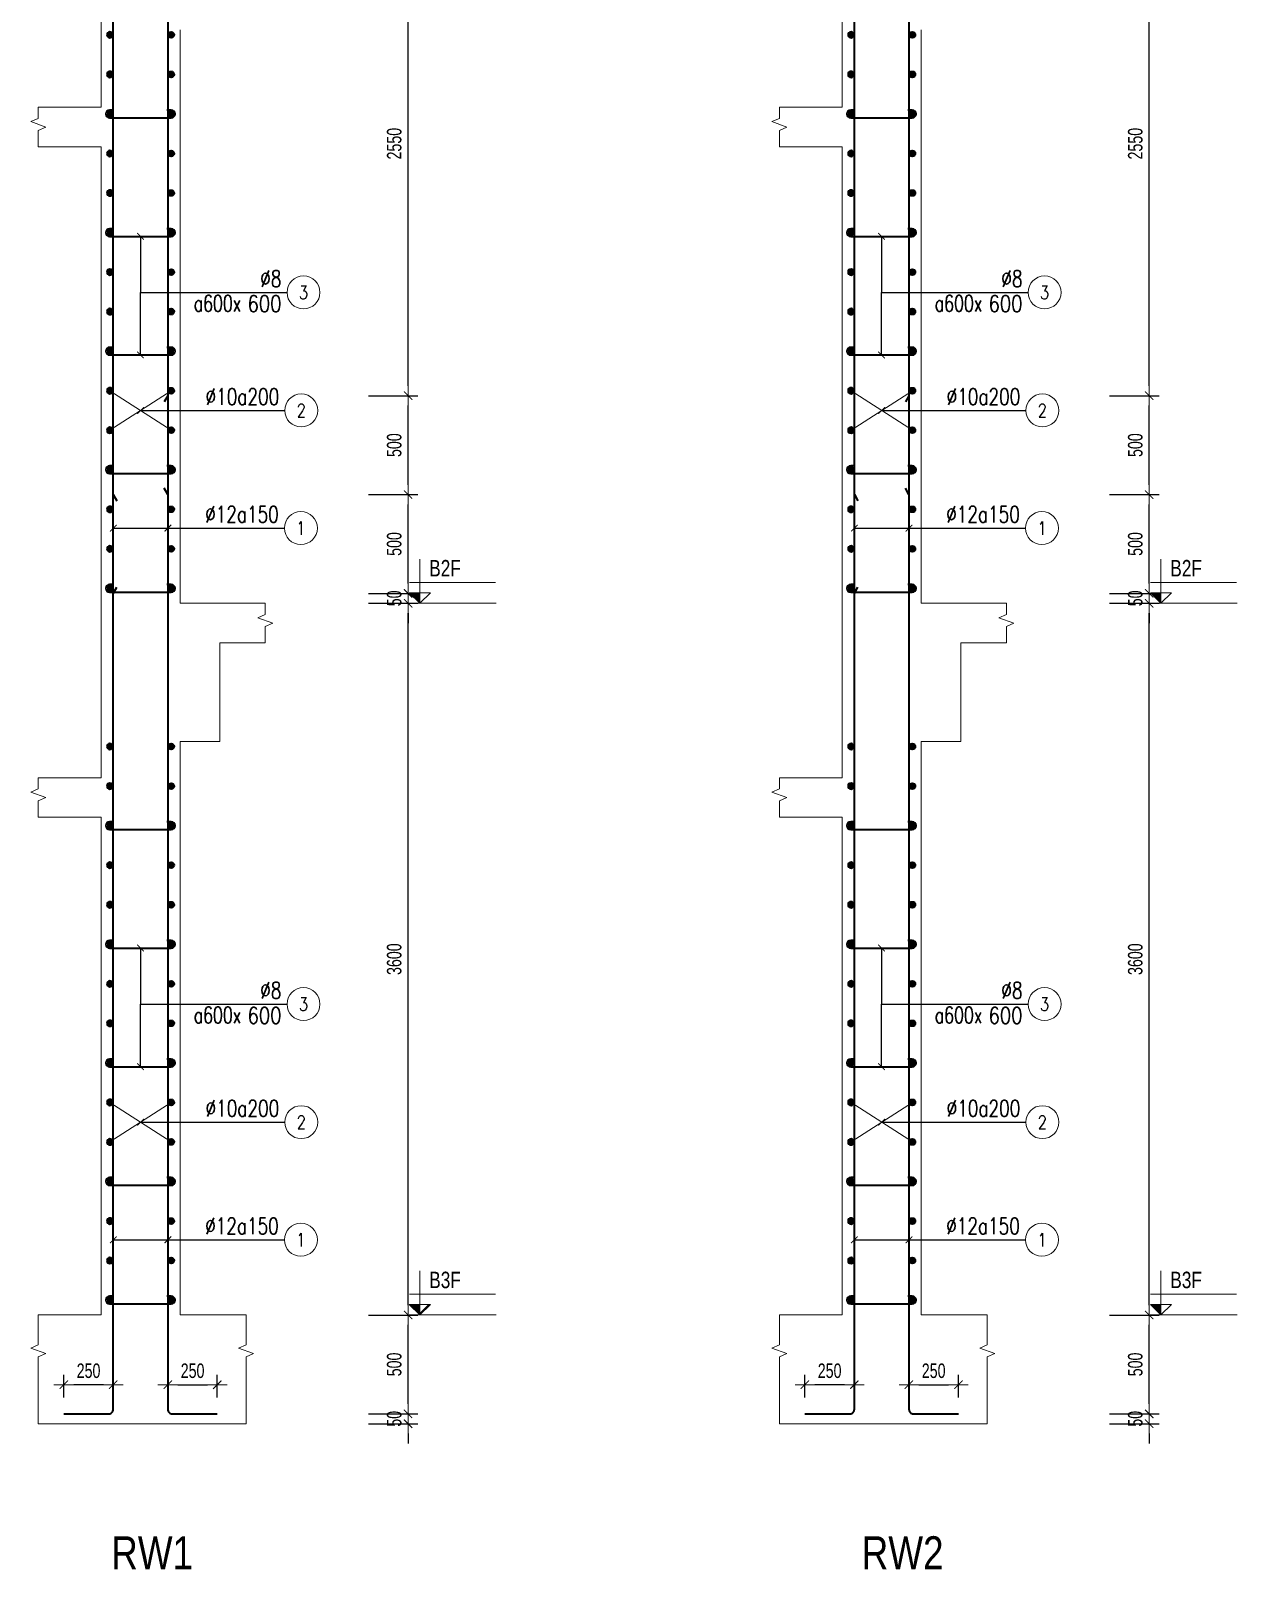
# Model space of a CAD drawing. Header units: millimetres. Extents: x -172050 to 1089997, y 452920 to 1051687.
# Drawn here: x 662616 to 680915, y 487843 to 511189 of the extents above; entities that cross this region are included whole.
import ezdxf
from ezdxf.enums import TextEntityAlignment as Align

# ---------------------------------------------------------------- set-up
doc = ezdxf.new("R2010")
doc.units = ezdxf.units.MM
doc.header["$MEASUREMENT"] = 0
doc.layers.get('Defpoints').update_dxf_attribs({"color": 151, "lineweight": 9})
for name, color, linetype, lineweight in [('NDC_S_ANNO', 7, 'Continuous', 20), ('NDC_S_BREAK-LINE', 1, 'Continuous', 15), ('NDC_S_CONTINUOUS', 3, 'Continuous', 20), ('NDC_S_DIM', 1, 'Continuous', 15), ('NDC_S_ENG TITLE', 3, 'Continuous', 20), ('NDC_S_LEADER', 1, 'Continuous', 15), ('NDC_S_REBAR', 4, 'Continuous', 35), ('NDC_S_TEXT SYMBOL', 7, 'Continuous', 20), ('NDC_S_VN TEXT', 7, 'Continuous', 20), ('NDC_S_VN TITLE', 6, 'Continuous', 35)]:
    doc.layers.add(name, color=color, linetype=linetype, lineweight=lineweight)
doc.styles.add('NDC_ANNO', font='', dxfattribs={"width": 0.8})
doc.styles.add('NDC_DIM', font='', dxfattribs={"width": 0.75})
doc.styles.add('NDC_EN TXT', font='romans.shx', dxfattribs={"width": 0.8})
doc.styles.add('NDC_VIE TXT', font='arial.ttf', dxfattribs={"width": 0.8})
doc.styles.add('ROMANS', font='romans', dxfattribs={"width": 0.75, "bigfont": 'vns'})
doc.styles.get('NDC_ANNO').set_extended_font_data('Dotum')
doc.styles.get('NDC_DIM').set_extended_font_data('Dotum')
doc.dimstyles.new('NDC_dim_100', dxfattribs={"dimscale": 100, "dimtxt": 2.2, "dimasz": 1.5, "dimexe": 1.5, "dimexo": 2.5, "dimgap": 1, "dimtad": 1, "dimdec": 0, "dimzin": 0, "dimdsep": 46, "dimtxsty": 'NDC_DIM', "dimblk": 'DIMMARK', "dimcen": 0.09, "dimdle": 1.2, "dimclrd": 1, "dimclre": 1, "dimclrt": 3, "dimadec": 0, "dimazin": 0, "dimtfac": 1, "dimtdec": 0, "dimtix": 1, "dimtofl": 0, "dimtmove": 0, "dimatfit": 3, "dimfxl": 6, "dimfxlon": 1, "dimtolj": 1, "dimtzin": 0, "dimarcsym": 0})
doc.dimstyles.new('NDC_dim_100_sc3', dxfattribs={"dimscale": 100, "dimtxt": 2.2, "dimasz": 1.5, "dimexe": 1.5, "dimexo": 2.5, "dimgap": 1, "dimtad": 1, "dimdec": 0, "dimlfac": 0.333333, "dimzin": 0, "dimdsep": 46, "dimtxsty": 'NDC_DIM', "dimblk": 'DIMMARK', "dimcen": 0.09, "dimdle": 1.2, "dimclrd": 1, "dimclre": 1, "dimclrt": 3, "dimadec": 0, "dimazin": 0, "dimtfac": 1, "dimtdec": 0, "dimtix": 1, "dimtofl": 0, "dimtmove": 0, "dimatfit": 3, "dimfxl": 6, "dimfxlon": 1, "dimtolj": 1, "dimtzin": 0, "dimarcsym": 0})

# ---------------------------------------------------------------- blocks, each defined once
blk = doc.blocks.new('DIMMARK')
at = {"layer": 'NDC_S_DIM', "color": 1}
blk.add_line((-1.5, 0), (1, 0), dxfattribs=at)
at = {"layer": 'NDC_S_DIM', "color": 2, "const_width": 0.1}
blk.add_lwpolyline([(-0.42, -0.42), (0.42, 0.42)], dxfattribs=at)
blk = doc.blocks.new('*D654')
at = {"layer": 'Defpoints', "color": 0, "transparency": 16777216}
for p in [(666172, 502501), (668339, 502501), (666322, 491701)]:
    blk.add_point(p, dxfattribs=at)
at = {"layer": 'NDC_S_DIM', "color": 1, "lineweight": -2, "transparency": 16777216}
for p, q in [((667739, 502501), (668489, 502501)), ((668339, 491851), (668339, 502351)), ((667739, 491701), (668489, 491701))]:
    blk.add_line(p, q, dxfattribs=at)
at = {"layer": 'NDC_S_DIM', "color": 1, "lineweight": -2, "transparency": 16777216, "xscale": 150, "yscale": 150, "zscale": 150}
for p, rotation in [((668339, 502501), 90), ((668339, 491701), 270)]:
    blk.add_blockref('DIMMARK', p, dxfattribs=dict(at, rotation=rotation))
at = {"layer": 'NDC_S_DIM', "color": 3, "transparency": 16777216, "insert": (668129, 497101), "char_height": 220, "attachment_point": 5, "rotation": 90, "style": 'NDC_DIM'}
blk.add_mtext('\\A1;3600', dxfattribs=at)
blk = doc.blocks.new('*D655')
at = {"layer": 'Defpoints', "color": 0, "transparency": 16777216}
for p in [(666322, 504151), (668339, 504151), (666172, 502651)]:
    blk.add_point(p, dxfattribs=at)
at = {"layer": 'NDC_S_DIM', "color": 1, "lineweight": -2, "transparency": 16777216}
for p, q in [((667739, 504151), (668489, 504151)), ((668339, 502801), (668339, 504001)), ((667739, 502651), (668489, 502651))]:
    blk.add_line(p, q, dxfattribs=at)
at = {"layer": 'NDC_S_DIM', "color": 1, "lineweight": -2, "transparency": 16777216, "xscale": 150, "yscale": 150, "zscale": 150}
for p, rotation in [((668339, 504151), 90), ((668339, 502651), 270)]:
    blk.add_blockref('DIMMARK', p, dxfattribs=dict(at, rotation=rotation))
at = {"layer": 'NDC_S_DIM', "color": 3, "transparency": 16777216, "insert": (668129, 503401), "char_height": 220, "attachment_point": 5, "rotation": 90, "style": 'NDC_DIM'}
blk.add_mtext('\\A1;500', dxfattribs=at)
blk = doc.blocks.new('*D660')
at = {"layer": 'Defpoints', "color": 0, "transparency": 16777216}
for p in [(666322, 491701), (668339, 491701), (666322, 490201)]:
    blk.add_point(p, dxfattribs=at)
at = {"layer": 'NDC_S_DIM', "color": 1, "lineweight": -2, "transparency": 16777216}
for p, q in [((667739, 491701), (668489, 491701)), ((668339, 490351), (668339, 491551)), ((667739, 490201), (668489, 490201))]:
    blk.add_line(p, q, dxfattribs=at)
at = {"layer": 'NDC_S_DIM', "color": 1, "lineweight": -2, "transparency": 16777216, "xscale": 150, "yscale": 150, "zscale": 150}
for p, rotation in [((668339, 491701), 90), ((668339, 490201), 270)]:
    blk.add_blockref('DIMMARK', p, dxfattribs=dict(at, rotation=rotation))
at = {"layer": 'NDC_S_DIM', "color": 3, "transparency": 16777216, "insert": (668129, 490951), "char_height": 220, "attachment_point": 5, "rotation": 90, "style": 'NDC_DIM'}
blk.add_mtext('\\A1;500', dxfattribs=at)
blk = doc.blocks.new('*D661')
at = {"layer": 'Defpoints', "color": 0, "transparency": 16777216}
for p in [(665445, 490644), (664695, 490201), (665445, 490201)]:
    blk.add_point(p, dxfattribs=at)
at = {"layer": 'NDC_S_DIM', "color": 1, "lineweight": -2, "transparency": 16777216}
for p, q in [((664695, 490451), (664695, 490794)), ((665445, 490451), (665445, 490794)), ((664845, 490644), (665295, 490644))]:
    blk.add_line(p, q, dxfattribs=at)
at = {"layer": 'NDC_S_DIM', "color": 1, "lineweight": -2, "transparency": 16777216, "xscale": 150, "yscale": 150, "zscale": 150, "rotation": 180}
blk.add_blockref('DIMMARK', (664695, 490644), dxfattribs=at)
at = {"layer": 'NDC_S_DIM', "color": 1, "lineweight": -2, "transparency": 16777216, "xscale": 150, "yscale": 150, "zscale": 150}
blk.add_blockref('DIMMARK', (665445, 490644), dxfattribs=at)
at = {"layer": 'NDC_S_DIM', "color": 3, "transparency": 16777216, "insert": (665070, 490854), "char_height": 220, "attachment_point": 5, "style": 'NDC_DIM'}
blk.add_mtext('\\A1;250', dxfattribs=at)
blk = doc.blocks.new('*D662')
at = {"layer": 'Defpoints', "color": 0, "transparency": 16777216}
for p in [(663117, 490644), (663117, 490201), (663867, 490201)]:
    blk.add_point(p, dxfattribs=at)
at = {"layer": 'NDC_S_DIM', "color": 1, "lineweight": -2, "transparency": 16777216}
for p, q in [((663117, 490451), (663117, 490794)), ((663867, 490451), (663867, 490794)), ((663717, 490644), (663267, 490644))]:
    blk.add_line(p, q, dxfattribs=at)
at = {"layer": 'NDC_S_DIM', "color": 1, "lineweight": -2, "transparency": 16777216, "xscale": 150, "yscale": 150, "zscale": 150, "rotation": 180}
blk.add_blockref('DIMMARK', (663117, 490644), dxfattribs=at)
at = {"layer": 'NDC_S_DIM', "color": 1, "lineweight": -2, "transparency": 16777216, "xscale": 150, "yscale": 150, "zscale": 150}
blk.add_blockref('DIMMARK', (663867, 490644), dxfattribs=at)
at = {"layer": 'NDC_S_DIM', "color": 3, "transparency": 16777216, "insert": (663492, 490854), "char_height": 220, "attachment_point": 5, "style": 'NDC_DIM'}
blk.add_mtext('\\A1;250', dxfattribs=at)
blk = doc.blocks.new('*D648')
at = {"layer": 'Defpoints', "color": 0, "transparency": 16777216}
for p in [(666322, 505651), (668339, 505651), (666322, 504151)]:
    blk.add_point(p, dxfattribs=at)
at = {"layer": 'NDC_S_DIM', "color": 1, "lineweight": -2, "transparency": 16777216}
for p, q in [((667739, 505651), (668489, 505651)), ((668339, 504301), (668339, 505501)), ((667739, 504151), (668489, 504151))]:
    blk.add_line(p, q, dxfattribs=at)
at = {"layer": 'NDC_S_DIM', "color": 1, "lineweight": -2, "transparency": 16777216, "xscale": 150, "yscale": 150, "zscale": 150}
for p, rotation in [((668339, 505651), 90), ((668339, 504151), 270)]:
    blk.add_blockref('DIMMARK', p, dxfattribs=dict(at, rotation=rotation))
at = {"layer": 'NDC_S_DIM', "color": 3, "transparency": 16777216, "insert": (668129, 504901), "char_height": 220, "attachment_point": 5, "rotation": 90, "style": 'NDC_DIM'}
blk.add_mtext('\\A1;500', dxfattribs=at)
blk = doc.blocks.new('*D649')
at = {"layer": 'Defpoints', "color": 0, "transparency": 16777216}
for p in [(666172, 513301), (668339, 513301), (666322, 505651)]:
    blk.add_point(p, dxfattribs=at)
at = {"layer": 'NDC_S_DIM', "color": 1, "lineweight": -2, "transparency": 16777216}
for p, q in [((667739, 513301), (668489, 513301)), ((668339, 505801), (668339, 513151)), ((667739, 505651), (668489, 505651))]:
    blk.add_line(p, q, dxfattribs=at)
at = {"layer": 'NDC_S_DIM', "color": 1, "lineweight": -2, "transparency": 16777216, "xscale": 150, "yscale": 150, "zscale": 150}
for p, rotation in [((668339, 513301), 90), ((668339, 505651), 270)]:
    blk.add_blockref('DIMMARK', p, dxfattribs=dict(at, rotation=rotation))
at = {"layer": 'NDC_S_DIM', "color": 3, "transparency": 16777216, "insert": (668129, 509476), "char_height": 220, "attachment_point": 5, "rotation": 90, "style": 'NDC_DIM'}
blk.add_mtext('\\A1;2550', dxfattribs=at)
blk = doc.blocks.new('*D650')
at = {"layer": 'Defpoints', "color": 0, "transparency": 16777216}
for p in [(666172, 502651), (668339, 502651), (666172, 502501)]:
    blk.add_point(p, dxfattribs=at)
at = {"layer": 'NDC_S_DIM', "color": 1, "lineweight": -2, "transparency": 16777216}
for p, q in [((668339, 502801), (668339, 502951)), ((667739, 502651), (668489, 502651)), ((667739, 502501), (668489, 502501)), ((668339, 502351), (668339, 502201))]:
    blk.add_line(p, q, dxfattribs=at)
at = {"layer": 'NDC_S_DIM', "color": 1, "lineweight": -2, "transparency": 16777216, "xscale": 150, "yscale": 150, "zscale": 150}
for p, rotation in [((668339, 502651), 270), ((668339, 502501), 90)]:
    blk.add_blockref('DIMMARK', p, dxfattribs=dict(at, rotation=rotation))
at = {"layer": 'NDC_S_DIM', "color": 3, "transparency": 16777216, "insert": (668129, 502576), "char_height": 220, "attachment_point": 5, "rotation": 90, "style": 'NDC_DIM'}
blk.add_mtext('\\A1;50', dxfattribs=at)
blk = doc.blocks.new('*D651')
at = {"layer": 'Defpoints', "color": 0, "transparency": 16777216}
for p in [(666322, 490201), (666322, 490051), (668339, 490201)]:
    blk.add_point(p, dxfattribs=at)
at = {"layer": 'NDC_S_DIM', "color": 1, "lineweight": -2, "transparency": 16777216}
for p, q in [((668339, 490351), (668339, 490501)), ((667739, 490201), (668489, 490201)), ((667739, 490051), (668489, 490051)), ((668339, 489901), (668339, 489751))]:
    blk.add_line(p, q, dxfattribs=at)
at = {"layer": 'NDC_S_DIM', "color": 1, "lineweight": -2, "transparency": 16777216, "xscale": 150, "yscale": 150, "zscale": 150}
for p, rotation in [((668339, 490201), 270), ((668339, 490051), 90)]:
    blk.add_blockref('DIMMARK', p, dxfattribs=dict(at, rotation=rotation))
at = {"layer": 'NDC_S_DIM', "color": 3, "transparency": 16777216, "insert": (668129, 490126), "char_height": 220, "attachment_point": 5, "rotation": 90, "style": 'NDC_DIM'}
blk.add_mtext('\\A1;50', dxfattribs=at)
blk = doc.blocks.new('kata_block_CT')
at = {"layer": 'NDC_S_ANNO'}
blk.add_hatch(color=3, dxfattribs=at).paths.add_polyline_path([(0, 1.6), (-1.61, 1.6), (0, 0)])
at = {"layer": 'NDC_S_ANNO', "ltscale": 50}
h = blk.add_hatch(dxfattribs=at)
h.set_pattern_fill('ANSI31', color=256, scale=1.406251, style=0)
h.set_pattern_definition([(45, (0, 5e-12), (-3.157, 3.157), [])])
h.paths.add_polyline_path([(0, 1.6), (0, 0), (1.61, 1.6)])
for p, q in [((-1.59, 3.14), (11.47, 3.14)), ((11.56, 0), (-1.64, 0))]:
    blk.add_line(p, q, dxfattribs=at)
for points in [[(0, 6.69), (0, 0)], [(0, 0), (-1.61, 1.6), (0, 1.6)], [(0, 0), (1.61, 1.6), (0, 1.6)]]:
    blk.add_lwpolyline(points, dxfattribs=at)
at = {"layer": 'NDC_S_ANNO', "color": 8, "ltscale": 50}
blk.add_lwpolyline([(0, 0), (-1.61, 1.6), (0, 1.6)], dxfattribs=at)
at = {"layer": 'NDC_S_TEXT SYMBOL', "color": 3, "style": 'NDC_ANNO', "width": 0.8}
blk.add_attdef('CT', (1.41, 4.07), '', height=2.5, dxfattribs=at)
blk = doc.blocks.new('*U297')
blk.add_circle((2.5, 0), 2.5)
at = {"layer": 'NDC_S_VN TEXT', "color": 3, "style": 'NDC_EN TXT', "width": 0.75}
blk.add_attdef('DK2', text='', height=2.5, dxfattribs=at).set_placement((-0.85, 0.85), align=Align.RIGHT)
at = {"layer": 'NDC_S_VN TEXT', "color": 7, "style": 'NDC_EN TXT', "width": 0.8}
blk.add_attdef('SH3', text='', height=2, dxfattribs=at).set_placement((2.5, 0), align=Align.MIDDLE)
blk = doc.blocks.new('*U663')
at = {"layer": 'NDC_S_REBAR'}
blk.add_hatch(color=6, dxfattribs=at).paths.add_polyline_path([(-32, -32, 1), (32, 32, 1)])
at = {"layer": 'NDC_S_REBAR', "color": 6}
blk.add_circle((0, 0), 45.2, dxfattribs=at)
blk = doc.blocks.new('*U664')
at = {"layer": 'NDC_S_DIM', "color": 0, "linetype": 'ByBlock', "lineweight": -2, "transparency": 16777216}
for p in [(0, 8400), (0, 7800), (0, 7200), (0, 6600), (0, 6000), (0, 5400), (0, 4800), (0, 4200), (0, 3600), (0, 3000), (0, 2400), (0, 1800), (0, 1200), (0, 600), (0, 0)]:
    blk.add_blockref('*U663', p, dxfattribs=at)
blk = doc.blocks.new('*U665')
at = {"layer": 'NDC_S_REBAR'}
blk.add_hatch(color=6, dxfattribs=at).paths.add_polyline_path([(-32, -32, 1), (32, 32, 1)])
at = {"layer": 'NDC_S_REBAR', "color": 6}
blk.add_circle((0, 0), 45.2, dxfattribs=at)
blk = doc.blocks.new('*U666')
at = {"layer": 'NDC_S_DIM', "color": 0, "linetype": 'ByBlock', "lineweight": -2, "transparency": 16777216}
for p in [(0, 8400), (0, 7800), (0, 7200), (0, 6600), (0, 6000), (0, 5400), (0, 4800), (0, 4200), (0, 3600), (0, 3000), (0, 2400), (0, 1800), (0, 1200), (0, 600), (0, 0)]:
    blk.add_blockref('*U665', p, dxfattribs=at)
blk = doc.blocks.new('*U667')
at = {"layer": 'NDC_S_REBAR'}
blk.add_lwpolyline([(-402, 58), (-467, 58, 1), (-467, -58), (467, -58, 1), (467, 58), (402, 58)], format="xyb", dxfattribs=at)
blk = doc.blocks.new('*U668')
at = {"layer": 'NDC_S_DIM', "color": 0, "linetype": 'ByBlock', "lineweight": -2, "transparency": 16777216}
for p in [(0, 7200), (0, 5400), (0, 3600), (0, 1800), (0, 0)]:
    blk.add_blockref('*U667', p, dxfattribs=at)
blk = doc.blocks.new('*U631')
blk.add_circle((2.5, 0), 2.5)
at = {"layer": 'NDC_S_VN TEXT', "color": 3, "style": 'NDC_EN TXT'}
for tag, width, p in [('DK2', 0.75, (-0.85, 0.85)), ('KC2', 0.8, (-0.85, -2.97))]:
    blk.add_attdef(tag, text='', height=2.5, dxfattribs=dict(at, width=width)).set_placement(p, align=Align.RIGHT)
at = {"layer": 'NDC_S_VN TEXT', "color": 7, "style": 'NDC_EN TXT', "width": 0.8}
blk.add_attdef('SH3', text='', height=2, dxfattribs=at).set_placement((2.5, 0), align=Align.MIDDLE)
blk = doc.blocks.new('*U669')
at = {"layer": 'NDC_S_REBAR'}
blk.add_hatch(color=6, dxfattribs=at).paths.add_polyline_path([(-32, -32, 1), (32, 32, 1)])
at = {"layer": 'NDC_S_REBAR', "color": 6}
blk.add_circle((0, 0), 45.2, dxfattribs=at)
blk = doc.blocks.new('*U670')
at = {"layer": 'NDC_S_DIM', "color": 0, "linetype": 'ByBlock', "lineweight": -2, "transparency": 16777216}
for p in [(0, 8400), (0, 7800), (0, 7200), (0, 6600), (0, 6000), (0, 5400), (0, 4800), (0, 4200), (0, 3600), (0, 3000), (0, 2400), (0, 1800), (0, 1200), (0, 600), (0, 0)]:
    blk.add_blockref('*U669', p, dxfattribs=at)
blk = doc.blocks.new('*U671')
at = {"layer": 'NDC_S_REBAR'}
blk.add_hatch(color=6, dxfattribs=at).paths.add_polyline_path([(-32, -32, 1), (32, 32, 1)])
at = {"layer": 'NDC_S_REBAR', "color": 6}
blk.add_circle((0, 0), 45.2, dxfattribs=at)
blk = doc.blocks.new('*U672')
at = {"layer": 'NDC_S_DIM', "color": 0, "linetype": 'ByBlock', "lineweight": -2, "transparency": 16777216}
for p in [(0, 8400), (0, 7800), (0, 7200), (0, 6600), (0, 6000), (0, 5400), (0, 4800), (0, 4200), (0, 3600), (0, 3000), (0, 2400), (0, 1800), (0, 1200), (0, 600), (0, 0)]:
    blk.add_blockref('*U671', p, dxfattribs=at)
blk = doc.blocks.new('*U673')
at = {"layer": 'NDC_S_REBAR'}
blk.add_lwpolyline([(-402, 58), (-467, 58, 1), (-467, -58), (467, -58, 1), (467, 58), (402, 58)], format="xyb", dxfattribs=at)
blk = doc.blocks.new('*U674')
at = {"layer": 'NDC_S_DIM', "color": 0, "linetype": 'ByBlock', "lineweight": -2, "transparency": 16777216}
for p in [(0, 7200), (0, 5400), (0, 3600), (0, 1800), (0, 0)]:
    blk.add_blockref('*U673', p, dxfattribs=at)
blk = doc.blocks.new('*D706')
at = {"layer": 'Defpoints', "color": 0, "transparency": 16777216}
for p in [(677413, 502501), (679580, 502501), (677563, 491701)]:
    blk.add_point(p, dxfattribs=at)
at = {"layer": 'NDC_S_DIM', "color": 1, "lineweight": -2, "transparency": 16777216}
for p, q in [((678980, 502501), (679730, 502501)), ((679580, 491851), (679580, 502351)), ((678980, 491701), (679730, 491701))]:
    blk.add_line(p, q, dxfattribs=at)
at = {"layer": 'NDC_S_DIM', "color": 1, "lineweight": -2, "transparency": 16777216, "xscale": 150, "yscale": 150, "zscale": 150}
for p, rotation in [((679580, 502501), 90), ((679580, 491701), 270)]:
    blk.add_blockref('DIMMARK', p, dxfattribs=dict(at, rotation=rotation))
at = {"layer": 'NDC_S_DIM', "color": 3, "transparency": 16777216, "insert": (679370, 497101), "char_height": 220, "attachment_point": 5, "rotation": 90, "style": 'NDC_DIM'}
blk.add_mtext('\\A1;3600', dxfattribs=at)
blk = doc.blocks.new('*D707')
at = {"layer": 'Defpoints', "color": 0, "transparency": 16777216}
for p in [(677563, 504151), (679580, 504151), (677413, 502651)]:
    blk.add_point(p, dxfattribs=at)
at = {"layer": 'NDC_S_DIM', "color": 1, "lineweight": -2, "transparency": 16777216}
for p, q in [((678980, 504151), (679730, 504151)), ((679580, 502801), (679580, 504001)), ((678980, 502651), (679730, 502651))]:
    blk.add_line(p, q, dxfattribs=at)
at = {"layer": 'NDC_S_DIM', "color": 1, "lineweight": -2, "transparency": 16777216, "xscale": 150, "yscale": 150, "zscale": 150}
for p, rotation in [((679580, 504151), 90), ((679580, 502651), 270)]:
    blk.add_blockref('DIMMARK', p, dxfattribs=dict(at, rotation=rotation))
at = {"layer": 'NDC_S_DIM', "color": 3, "transparency": 16777216, "insert": (679370, 503401), "char_height": 220, "attachment_point": 5, "rotation": 90, "style": 'NDC_DIM'}
blk.add_mtext('\\A1;500', dxfattribs=at)
blk = doc.blocks.new('*D702')
at = {"layer": 'Defpoints', "color": 0, "transparency": 16777216}
for p in [(677563, 491701), (679580, 491701), (677563, 490201)]:
    blk.add_point(p, dxfattribs=at)
at = {"layer": 'NDC_S_DIM', "color": 1, "lineweight": -2, "transparency": 16777216}
for p, q in [((678980, 491701), (679730, 491701)), ((679580, 490351), (679580, 491551)), ((678980, 490201), (679730, 490201))]:
    blk.add_line(p, q, dxfattribs=at)
at = {"layer": 'NDC_S_DIM', "color": 1, "lineweight": -2, "transparency": 16777216, "xscale": 150, "yscale": 150, "zscale": 150}
for p, rotation in [((679580, 491701), 90), ((679580, 490201), 270)]:
    blk.add_blockref('DIMMARK', p, dxfattribs=dict(at, rotation=rotation))
at = {"layer": 'NDC_S_DIM', "color": 3, "transparency": 16777216, "insert": (679370, 490951), "char_height": 220, "attachment_point": 5, "rotation": 90, "style": 'NDC_DIM'}
blk.add_mtext('\\A1;500', dxfattribs=at)
blk = doc.blocks.new('*D703')
at = {"layer": 'Defpoints', "color": 0, "transparency": 16777216}
for p in [(676686, 490644), (675936, 490201), (676686, 490201)]:
    blk.add_point(p, dxfattribs=at)
at = {"layer": 'NDC_S_DIM', "color": 1, "lineweight": -2, "transparency": 16777216}
for p, q in [((675936, 490451), (675936, 490794)), ((676686, 490451), (676686, 490794)), ((676086, 490644), (676536, 490644))]:
    blk.add_line(p, q, dxfattribs=at)
at = {"layer": 'NDC_S_DIM', "color": 1, "lineweight": -2, "transparency": 16777216, "xscale": 150, "yscale": 150, "zscale": 150, "rotation": 180}
blk.add_blockref('DIMMARK', (675936, 490644), dxfattribs=at)
at = {"layer": 'NDC_S_DIM', "color": 1, "lineweight": -2, "transparency": 16777216, "xscale": 150, "yscale": 150, "zscale": 150}
blk.add_blockref('DIMMARK', (676686, 490644), dxfattribs=at)
at = {"layer": 'NDC_S_DIM', "color": 3, "transparency": 16777216, "insert": (676311, 490854), "char_height": 220, "attachment_point": 5, "style": 'NDC_DIM'}
blk.add_mtext('\\A1;250', dxfattribs=at)
blk = doc.blocks.new('*D704')
at = {"layer": 'Defpoints', "color": 0, "transparency": 16777216}
for p in [(674358, 490644), (674358, 490201), (675108, 490201)]:
    blk.add_point(p, dxfattribs=at)
at = {"layer": 'NDC_S_DIM', "color": 1, "lineweight": -2, "transparency": 16777216}
for p, q in [((674358, 490451), (674358, 490794)), ((675108, 490451), (675108, 490794)), ((674958, 490644), (674508, 490644))]:
    blk.add_line(p, q, dxfattribs=at)
at = {"layer": 'NDC_S_DIM', "color": 1, "lineweight": -2, "transparency": 16777216, "xscale": 150, "yscale": 150, "zscale": 150, "rotation": 180}
blk.add_blockref('DIMMARK', (674358, 490644), dxfattribs=at)
at = {"layer": 'NDC_S_DIM', "color": 1, "lineweight": -2, "transparency": 16777216, "xscale": 150, "yscale": 150, "zscale": 150}
blk.add_blockref('DIMMARK', (675108, 490644), dxfattribs=at)
at = {"layer": 'NDC_S_DIM', "color": 3, "transparency": 16777216, "insert": (674733, 490854), "char_height": 220, "attachment_point": 5, "style": 'NDC_DIM'}
blk.add_mtext('\\A1;250', dxfattribs=at)
blk = doc.blocks.new('*D710')
at = {"layer": 'Defpoints', "color": 0, "transparency": 16777216}
for p in [(677563, 505651), (679580, 505651), (677563, 504151)]:
    blk.add_point(p, dxfattribs=at)
at = {"layer": 'NDC_S_DIM', "color": 1, "lineweight": -2, "transparency": 16777216}
for p, q in [((678980, 505651), (679730, 505651)), ((679580, 504301), (679580, 505501)), ((678980, 504151), (679730, 504151))]:
    blk.add_line(p, q, dxfattribs=at)
at = {"layer": 'NDC_S_DIM', "color": 1, "lineweight": -2, "transparency": 16777216, "xscale": 150, "yscale": 150, "zscale": 150}
for p, rotation in [((679580, 505651), 90), ((679580, 504151), 270)]:
    blk.add_blockref('DIMMARK', p, dxfattribs=dict(at, rotation=rotation))
at = {"layer": 'NDC_S_DIM', "color": 3, "transparency": 16777216, "insert": (679370, 504901), "char_height": 220, "attachment_point": 5, "rotation": 90, "style": 'NDC_DIM'}
blk.add_mtext('\\A1;500', dxfattribs=at)
blk = doc.blocks.new('*D711')
at = {"layer": 'Defpoints', "color": 0, "transparency": 16777216}
for p in [(677413, 513301), (679580, 513301), (677563, 505651)]:
    blk.add_point(p, dxfattribs=at)
at = {"layer": 'NDC_S_DIM', "color": 1, "lineweight": -2, "transparency": 16777216}
for p, q in [((678980, 513301), (679730, 513301)), ((679580, 505801), (679580, 513151)), ((678980, 505651), (679730, 505651))]:
    blk.add_line(p, q, dxfattribs=at)
at = {"layer": 'NDC_S_DIM', "color": 1, "lineweight": -2, "transparency": 16777216, "xscale": 150, "yscale": 150, "zscale": 150}
for p, rotation in [((679580, 513301), 90), ((679580, 505651), 270)]:
    blk.add_blockref('DIMMARK', p, dxfattribs=dict(at, rotation=rotation))
at = {"layer": 'NDC_S_DIM', "color": 3, "transparency": 16777216, "insert": (679370, 509476), "char_height": 220, "attachment_point": 5, "rotation": 90, "style": 'NDC_DIM'}
blk.add_mtext('\\A1;2550', dxfattribs=at)
blk = doc.blocks.new('*D712')
at = {"layer": 'Defpoints', "color": 0, "transparency": 16777216}
for p in [(677413, 502651), (679580, 502651), (677413, 502501)]:
    blk.add_point(p, dxfattribs=at)
at = {"layer": 'NDC_S_DIM', "color": 1, "lineweight": -2, "transparency": 16777216}
for p, q in [((679580, 502801), (679580, 502951)), ((678980, 502651), (679730, 502651)), ((678980, 502501), (679730, 502501)), ((679580, 502351), (679580, 502201))]:
    blk.add_line(p, q, dxfattribs=at)
at = {"layer": 'NDC_S_DIM', "color": 1, "lineweight": -2, "transparency": 16777216, "xscale": 150, "yscale": 150, "zscale": 150}
for p, rotation in [((679580, 502651), 270), ((679580, 502501), 90)]:
    blk.add_blockref('DIMMARK', p, dxfattribs=dict(at, rotation=rotation))
at = {"layer": 'NDC_S_DIM', "color": 3, "transparency": 16777216, "insert": (679370, 502576), "char_height": 220, "attachment_point": 5, "rotation": 90, "style": 'NDC_DIM'}
blk.add_mtext('\\A1;50', dxfattribs=at)
blk = doc.blocks.new('*D709')
at = {"layer": 'Defpoints', "color": 0, "transparency": 16777216}
for p in [(677563, 490201), (677563, 490051), (679580, 490201)]:
    blk.add_point(p, dxfattribs=at)
at = {"layer": 'NDC_S_DIM', "color": 1, "lineweight": -2, "transparency": 16777216}
for p, q in [((679580, 490351), (679580, 490501)), ((678980, 490201), (679730, 490201)), ((678980, 490051), (679730, 490051)), ((679580, 489901), (679580, 489751))]:
    blk.add_line(p, q, dxfattribs=at)
at = {"layer": 'NDC_S_DIM', "color": 1, "lineweight": -2, "transparency": 16777216, "xscale": 150, "yscale": 150, "zscale": 150}
for p, rotation in [((679580, 490201), 270), ((679580, 490051), 90)]:
    blk.add_blockref('DIMMARK', p, dxfattribs=dict(at, rotation=rotation))
at = {"layer": 'NDC_S_DIM', "color": 3, "transparency": 16777216, "insert": (679370, 490126), "char_height": 220, "attachment_point": 5, "rotation": 90, "style": 'NDC_DIM'}
blk.add_mtext('\\A1;50', dxfattribs=at)
blk = doc.blocks.new('*U690')
at = {"layer": 'NDC_S_REBAR'}
blk.add_hatch(color=6, dxfattribs=at).paths.add_polyline_path([(-32, -32, 1), (32, 32, 1)])
at = {"layer": 'NDC_S_REBAR', "color": 6}
blk.add_circle((0, 0), 45.2, dxfattribs=at)
blk = doc.blocks.new('*U691')
at = {"layer": 'NDC_S_DIM', "color": 0, "linetype": 'ByBlock', "lineweight": -2, "transparency": 16777216}
for p in [(0, 8400), (0, 7800), (0, 7200), (0, 6600), (0, 6000), (0, 5400), (0, 4800), (0, 4200), (0, 3600), (0, 3000), (0, 2400), (0, 1800), (0, 1200), (0, 600), (0, 0)]:
    blk.add_blockref('*U690', p, dxfattribs=at)
blk = doc.blocks.new('*U692')
at = {"layer": 'NDC_S_REBAR'}
blk.add_hatch(color=6, dxfattribs=at).paths.add_polyline_path([(-32, -32, 1), (32, 32, 1)])
at = {"layer": 'NDC_S_REBAR', "color": 6}
blk.add_circle((0, 0), 45.2, dxfattribs=at)
blk = doc.blocks.new('*U693')
at = {"layer": 'NDC_S_DIM', "color": 0, "linetype": 'ByBlock', "lineweight": -2, "transparency": 16777216}
for p in [(0, 8400), (0, 7800), (0, 7200), (0, 6600), (0, 6000), (0, 5400), (0, 4800), (0, 4200), (0, 3600), (0, 3000), (0, 2400), (0, 1800), (0, 1200), (0, 600), (0, 0)]:
    blk.add_blockref('*U692', p, dxfattribs=at)
blk = doc.blocks.new('*U694')
at = {"layer": 'NDC_S_REBAR'}
blk.add_lwpolyline([(-402, 58), (-467, 58, 1), (-467, -58), (467, -58, 1), (467, 58), (402, 58)], format="xyb", dxfattribs=at)
blk = doc.blocks.new('*U695')
at = {"layer": 'NDC_S_DIM', "color": 0, "linetype": 'ByBlock', "lineweight": -2, "transparency": 16777216}
for p in [(0, 7200), (0, 5400), (0, 3600), (0, 1800), (0, 0)]:
    blk.add_blockref('*U694', p, dxfattribs=at)
blk = doc.blocks.new('*U684')
at = {"layer": 'NDC_S_REBAR'}
blk.add_hatch(color=6, dxfattribs=at).paths.add_polyline_path([(-32, -32, 1), (32, 32, 1)])
at = {"layer": 'NDC_S_REBAR', "color": 6}
blk.add_circle((0, 0), 45.2, dxfattribs=at)
blk = doc.blocks.new('*U685')
at = {"layer": 'NDC_S_DIM', "color": 0, "linetype": 'ByBlock', "lineweight": -2, "transparency": 16777216}
for p in [(0, 8400), (0, 7800), (0, 7200), (0, 6600), (0, 6000), (0, 5400), (0, 4800), (0, 4200), (0, 3600), (0, 3000), (0, 2400), (0, 1800), (0, 1200), (0, 600), (0, 0)]:
    blk.add_blockref('*U684', p, dxfattribs=at)
blk = doc.blocks.new('*U686')
at = {"layer": 'NDC_S_REBAR'}
blk.add_hatch(color=6, dxfattribs=at).paths.add_polyline_path([(-32, -32, 1), (32, 32, 1)])
at = {"layer": 'NDC_S_REBAR', "color": 6}
blk.add_circle((0, 0), 45.2, dxfattribs=at)
blk = doc.blocks.new('*U687')
at = {"layer": 'NDC_S_DIM', "color": 0, "linetype": 'ByBlock', "lineweight": -2, "transparency": 16777216}
for p in [(0, 8400), (0, 7800), (0, 7200), (0, 6600), (0, 6000), (0, 5400), (0, 4800), (0, 4200), (0, 3600), (0, 3000), (0, 2400), (0, 1800), (0, 1200), (0, 600), (0, 0)]:
    blk.add_blockref('*U686', p, dxfattribs=at)
blk = doc.blocks.new('*U688')
at = {"layer": 'NDC_S_REBAR'}
blk.add_lwpolyline([(-402, 58), (-467, 58, 1), (-467, -58), (467, -58, 1), (467, 58), (402, 58)], format="xyb", dxfattribs=at)
blk = doc.blocks.new('*U689')
at = {"layer": 'NDC_S_DIM', "color": 0, "linetype": 'ByBlock', "lineweight": -2, "transparency": 16777216}
for p in [(0, 7200), (0, 5400), (0, 3600), (0, 1800), (0, 0)]:
    blk.add_blockref('*U688', p, dxfattribs=at)
blk = doc.blocks.new('Drawing name_symbol')
at = {"layer": 'NDC_S_ENG TITLE', "style": 'NDC_EN TXT', "width": 0.8}
blk.add_attdef('SECTDET1', text='', height=5, dxfattribs=at).set_placement((0, 1.01), align=Align.CENTER)
at = {"layer": 'NDC_S_TEXT SYMBOL', "lineweight": 25, "style": 'NDC_ANNO', "width": 0.8}
blk.add_attdef('SSCALE', text='', height=2.5, dxfattribs=at).set_placement((0, -4), align=Align.CENTER)
at = {"layer": 'NDC_S_VN TITLE', "style": 'NDC_VIE TXT', "width": 0.8}
blk.add_attdef('SECTDET2', text='', height=5, dxfattribs=at).set_placement((0, 7.97), align=Align.CENTER)

msp = doc.modelspace()

# ---------------------------------------------------------------- linework, layer by layer
at = {"layer": 'NDC_S_BREAK-LINE'}
for points in [[(662729.3, 510029.5), (662729.3, 509859.6), (662615.7, 509810.2), (662843, 509727.5), (662729.3, 509678.1), (662729.3, 509429.5)], [(673970.2, 510029.5), (673970.2, 509859.6), (673856.6, 509810.2), (674083.9, 509727.5), (673970.2, 509678.1), (673970.2, 509429.5)], [(666172.4, 502501.5), (666172.4, 502331.6), (666058.7, 502282.2), (666286, 502199.5), (666172.4, 502150.1), (666172.4, 501901.5)], [(677413.3, 502501.5), (677413.3, 502331.6), (677299.6, 502282.2), (677526.9, 502199.5), (677413.3, 502150.1), (677413.3, 501901.5)], [(662729.3, 499853.8), (662729.3, 499683.9), (662615.7, 499634.5), (662843, 499551.8), (662729.3, 499502.4), (662729.3, 499253.8)], [(673970.2, 499853.8), (673970.2, 499683.9), (673856.6, 499634.5), (674083.9, 499551.8), (673970.2, 499502.4), (673970.2, 499253.8)], [(662729.3, 491701.5), (662729.3, 491248.4), (662615.7, 491199), (662843, 491116.3), (662729.3, 491066.9), (662729.3, 490051.5)], [(665882.4, 491701.5), (665882.4, 491248.4), (665768.8, 491199), (665996.1, 491116.3), (665882.4, 491066.9), (665882.4, 490051.5)], [(673970.2, 491701.5), (673970.2, 491248.4), (673856.6, 491199), (674083.9, 491116.3), (673970.2, 491066.9), (673970.2, 490051.5)], [(677123.3, 491701.5), (677123.3, 491248.4), (677009.6, 491199), (677237, 491116.3), (677123.3, 491066.9), (677123.3, 490051.5)]]:
    msp.add_lwpolyline(points, dxfattribs=at)
at = {"layer": 'NDC_S_CONTINUOUS'}
for p, q in [((663681.3, 510029.5), (663681.3, 531301.5)), ((674922.2, 510029.5), (674922.2, 531301.5)), ((664881.3, 511201.5), (664881.3, 502501.5)), ((676122.2, 511201.5), (676122.2, 502501.5)), ((663681.3, 510029.5), (662729.3, 510029.5)), ((674922.2, 510029.5), (673970.2, 510029.5)), ((663681.3, 509429.5), (662729.3, 509429.5)), ((663681.3, 509429.5), (663681.3, 502501.5)), ((674922.2, 509429.5), (673970.2, 509429.5)), ((674922.2, 509429.5), (674922.2, 502501.5)), ((663681.3, 502501.5), (663681.3, 499853.8)), ((666172.4, 502501.5), (664881.3, 502501.5)), ((674922.2, 502501.5), (674922.2, 499853.8)), ((677413.3, 502501.5), (676122.2, 502501.5)), ((665481.3, 501901.5), (665481.3, 500401.5)), ((666172.4, 501901.5), (665481.3, 501901.5)), ((676722.2, 501901.5), (676722.2, 500401.5)), ((677413.3, 501901.5), (676722.2, 501901.5)), ((665481.3, 500401.5), (664881.3, 500401.5)), ((664881.3, 500401.5), (664881.3, 491701.5)), ((676722.2, 500401.5), (676122.2, 500401.5)), ((676122.2, 500401.5), (676122.2, 491701.5)), ((663681.3, 499853.8), (662729.3, 499853.8)), ((674922.2, 499853.8), (673970.2, 499853.8)), ((663681.3, 499253.8), (662729.3, 499253.8)), ((663681.3, 499253.8), (663681.3, 491701.5)), ((674922.2, 499253.8), (673970.2, 499253.8)), ((674922.2, 499253.8), (674922.2, 491701.5)), ((663681.3, 491701.5), (662729.3, 491701.5)), ((665882.4, 491701.5), (664881.3, 491701.5)), ((674922.2, 491701.5), (673970.2, 491701.5)), ((677123.3, 491701.5), (676122.2, 491701.5)), ((665882.4, 490051.5), (662729.3, 490051.5)), ((677123.3, 490051.5), (673970.2, 490051.5))]:
    msp.add_line(p, q, dxfattribs=at)
at = {"layer": 'NDC_S_LEADER'}
for p, q in [((663816.8, 505127.3), (664747.6, 505727.3)), ((664747.6, 505127.3), (663816.8, 505727.3)), ((675057.7, 505127.3), (675988.5, 505727.3)), ((675988.5, 505127.3), (675057.7, 505727.3)), ((663816.8, 494327.3), (664747.6, 494927.3)), ((664747.6, 494327.3), (663816.8, 494927.3)), ((675057.7, 494327.3), (675988.5, 494927.3)), ((675988.5, 494327.3), (675057.7, 494927.3))]:
    msp.add_line(p, q, dxfattribs=at)
at = {"layer": 'NDC_S_REBAR'}
for points in [[(663117.3, 490201.5), (663799.8, 490201.5, 0.4142136), (663867.3, 490269), (663867.3, 531084, -0.4142136), (663934.8, 531151.5), (664627.8, 531151.5, -0.4142136), (664695.3, 531084), (664695.3, 512701.7)], [(674358.2, 490201.5), (675040.7, 490201.5, 0.4142136), (675108.2, 490269), (675108.2, 531084, -0.4142136), (675175.7, 531151.5), (675868.7, 531151.5, -0.4142136), (675936.2, 531084), (675936.2, 512701.7)], [(664695.3, 513167.4), (664695.3, 490269, 0.4142136), (664762.8, 490201.5), (665445.3, 490201.5)], [(675936.2, 513167.4), (675936.2, 490269, 0.4142136), (676003.7, 490201.5), (676686.2, 490201.5)]]:
    msp.add_lwpolyline(points, format="xyb", dxfattribs=at)
for points in [[(664695.3, 505651.5), (664640.7, 505556.8)], [(675936.2, 505651.5), (675881.5, 505556.8)], [(663867.3, 504151.5), (663922, 504056.8)], [(664695.3, 504151.5), (664640.7, 504246.2)], [(675108.2, 504151.5), (675162.9, 504056.8)], [(675936.2, 504151.5), (675881.5, 504246.2)], [(663867.3, 502651.5), (663922, 502746.2)], [(675108.2, 502651.5), (675162.9, 502746.2)]]:
    msp.add_lwpolyline(points, dxfattribs=at)

# ---------------------------------------------------------------- block references
at = {"layer": 'NDC_S_ANNO'}
ref = msp.add_blockref('Drawing name_symbol', (664456.9, 487046.3), dxfattribs=dict(at, xscale=100, yscale=100, zscale=100))
ref.add_attrib('SECTDET2', 'RW1', dxfattribs={"layer": 'NDC_S_VN TITLE', "height": 500, "style": 'NDC_VIE TXT', "width": 0.8}).set_placement((664456.9, 487843.4), align=Align.CENTER)
ref = msp.add_blockref('Drawing name_symbol', (675840.1, 487046.3), dxfattribs=dict(at, xscale=100, yscale=100, zscale=100))
ref.add_attrib('SECTDET2', 'RW2', dxfattribs={"layer": 'NDC_S_VN TITLE', "height": 500, "style": 'NDC_VIE TXT', "width": 0.8}).set_placement((675840.1, 487843.4), align=Align.CENTER)
at = {"layer": 'NDC_S_DIM', "xscale": -1}
for name, p in [('*U672', (663816.8, 502727.3)), ('*U687', (675057.7, 502727.3)), ('*U666', (663816.8, 491927.3)), ('*U693', (675057.7, 491927.3))]:
    msp.add_blockref(name, p, dxfattribs=at)
at = {"layer": 'NDC_S_DIM'}
for name, p in [('*U670', (664745.9, 502727.3)), ('*U685', (675986.7, 502727.3)), ('*U674', (664278.7, 502727.3)), ('*U689', (675519.6, 502727.3)), ('*U664', (664745.9, 491927.3)), ('*U691', (675986.7, 491927.3)), ('*U668', (664278.7, 491927.3)), ('*U695', (675519.6, 491927.3))]:
    msp.add_blockref(name, p, dxfattribs=at)
at = {"layer": 'NDC_S_VN TEXT', "xscale": 100, "yscale": 100, "zscale": 100}
for name, p, values in [('*U631', (666502.6, 507218.7), {'SH3': '3', 'DK2': '%%c8', 'KC2': '600'}), ('*U631', (677743.4, 507218.7), {'SH3': '3', 'DK2': '%%c8', 'KC2': '600'}), ('*U297', (666468.9, 505427.3), {'SH3': '2', 'DK2': '%%c10a200'}), ('*U297', (677709.8, 505427.3), {'SH3': '2', 'DK2': '%%c10a200'}), ('*U297', (666462.3, 503642.4), {'SH3': '1', 'DK2': '%%c12a150'}), ('*U297', (677703.2, 503642.4), {'SH3': '1', 'DK2': '%%c12a150'}), ('kata_block_CT', (668518.4, 502501.5), {'CT': 'B2F'}), ('kata_block_CT', (679759.3, 502501.5), {'CT': 'B2F'}), ('*U631', (666502.6, 496418.7), {'SH3': '3', 'DK2': '%%c8', 'KC2': '600'}), ('*U631', (677743.4, 496418.7), {'SH3': '3', 'DK2': '%%c8', 'KC2': '600'}), ('*U297', (666468.9, 494627.3), {'SH3': '2', 'DK2': '%%c10a200'}), ('*U297', (677709.8, 494627.3), {'SH3': '2', 'DK2': '%%c10a200'}), ('*U297', (666462.3, 492842.4), {'SH3': '1', 'DK2': '%%c12a150'}), ('*U297', (677703.2, 492842.4), {'SH3': '1', 'DK2': '%%c12a150'}), ('kata_block_CT', (668518.4, 491701.5), {'CT': 'B3F'}), ('kata_block_CT', (679759.3, 491701.5), {'CT': 'B3F'})]:
    msp.add_blockref(name, p, dxfattribs=at).add_auto_attribs(values)

# ---------------------------------------------------------------- texts
at = {"layer": 'NDC_S_VN TEXT', "color": 3, "style": 'ROMANS', "width": 0.7}
for p in [(665087.2, 506927.3), (676328.1, 506927.3), (665087.2, 496127.3), (676328.1, 496127.3)]:
    msp.add_text('a600x', height=250, dxfattribs=at).set_placement(p)

# ---------------------------------------------------------------- dimensions: what is measured, and where the dimension line sits
at = {"layer": 'NDC_S_DIM'}
for base, p1, p2, angle, picture, middle in [((668339.3, 513301.5), (666322.4, 505651.5), (666172.4, 513301.5), 90, '*D649', (668129.1, 509476.5)), ((679580.1, 513301.5), (677563.3, 505651.5), (677413.3, 513301.5), 90, '*D711', (679370, 509476.5)), ((668339.3, 505651.5), (666322.4, 504151.5), (666322.4, 505651.5), 90, '*D648', (668129.1, 504901.5)), ((679580.1, 505651.5), (677563.3, 504151.5), (677563.3, 505651.5), 90, '*D710', (679370, 504901.5)), ((668339.3, 504151.5), (666172.4, 502651.5), (666322.4, 504151.5), 90, '*D655', (668129.1, 503401.5)), ((679580.1, 504151.5), (677413.3, 502651.5), (677563.3, 504151.5), 90, '*D707', (679370, 503401.5)), ((668339.3, 502651.5), (666172.4, 502501.5), (666172.4, 502651.5), 90, '*D650', (668129.1, 502576.5)), ((679580.1, 502651.5), (677413.3, 502501.5), (677413.3, 502651.5), 90, '*D712', (679370, 502576.5)), ((668339.3, 502501.5), (666322.4, 491701.5), (666172.4, 502501.5), 90, '*D654', (668129.1, 497101.5)), ((679580.1, 502501.5), (677563.3, 491701.5), (677413.3, 502501.5), 90, '*D706', (679370, 497101.5)), ((668339.3, 491701.5), (666322.4, 490201.5), (666322.4, 491701.5), 90, '*D660', (668129.1, 490951.5)), ((679580.1, 491701.5), (677563.3, 490201.5), (677563.3, 491701.5), 90, '*D702', (679370, 490951.5)), ((663117.3, 490644), (663867.3, 490201.5), (663117.3, 490201.5), 180, '*D662', (663492.3, 490854.2)), ((674358.2, 490644), (675108.2, 490201.5), (674358.2, 490201.5), 180, '*D704', (674733.2, 490854.2)), ((668339.3, 490201.5), (666322.4, 490051.5), (666322.4, 490201.5), 90, '*D651', (668129.1, 490126.5)), ((679580.1, 490201.5), (677563.3, 490051.5), (677563.3, 490201.5), 90, '*D709', (679370, 490126.5))]:
    dim = msp.add_linear_dim(base=base, p1=p1, p2=p2, angle=angle, dimstyle='NDC_dim_100_sc3', dxfattribs=at)
    dim.commit()
    dim.dimension.update_dxf_attribs({"geometry": picture, "text_midpoint": middle})
for base, p1, p2, picture, middle in [((665445.3, 490644), (664695.3, 490201.5), (665445.3, 490201.5), '*D661', (665070.3, 490854.2)), ((676686.2, 490644), (675936.2, 490201.5), (676686.2, 490201.5), '*D703', (676311.2, 490854.2))]:
    dim = msp.add_linear_dim(base=base, p1=p1, p2=p2, dimstyle='NDC_dim_100_sc3', dxfattribs=at)
    dim.commit()
    dim.dimension.update_dxf_attribs({"geometry": picture, "text_midpoint": middle})

# ---------------------------------------------------------------- leaders
at = {"layer": 'NDC_S_LEADER'}
for points in [[(664278.7, 508069.7), (664278.7, 507218.7), (666502.6, 507218.7)], [(675519.6, 508069.7), (675519.6, 507218.7), (677743.4, 507218.7)], [(664278.7, 506269.7), (664278.7, 507218.7), (666502.6, 507218.7)], [(675519.6, 506269.7), (675519.6, 507218.7), (677743.4, 507218.7)], [(664282.2, 505427.3), (666468.9, 505427.3)], [(675523.1, 505427.3), (677709.8, 505427.3)], [(663867.3, 503642.4), (666462.3, 503642.4)], [(664695.3, 503642.4), (666462.3, 503642.4)], [(675108.2, 503642.4), (677703.2, 503642.4)], [(675936.2, 503642.4), (677703.2, 503642.4)], [(664278.7, 497269.7), (664278.7, 496418.7), (666502.6, 496418.7)], [(675519.6, 497269.7), (675519.6, 496418.7), (677743.4, 496418.7)], [(664278.7, 495469.7), (664278.7, 496418.7), (666502.6, 496418.7)], [(675519.6, 495469.7), (675519.6, 496418.7), (677743.4, 496418.7)], [(664282.2, 494627.3), (666468.9, 494627.3)], [(675523.1, 494627.3), (677709.8, 494627.3)], [(663867.3, 492842.4), (666462.3, 492842.4)], [(664695.3, 492842.4), (666462.3, 492842.4)], [(675108.2, 492842.4), (677703.2, 492842.4)], [(675936.2, 492842.4), (677703.2, 492842.4)]]:
    msp.add_leader(points, dimstyle='NDC_dim_100', override={"dimasz": 1, "dimtad": 0, "dimldrblk": 'ArchTick'}, dxfattribs=at)

doc.saveas('drawing.dxf')
